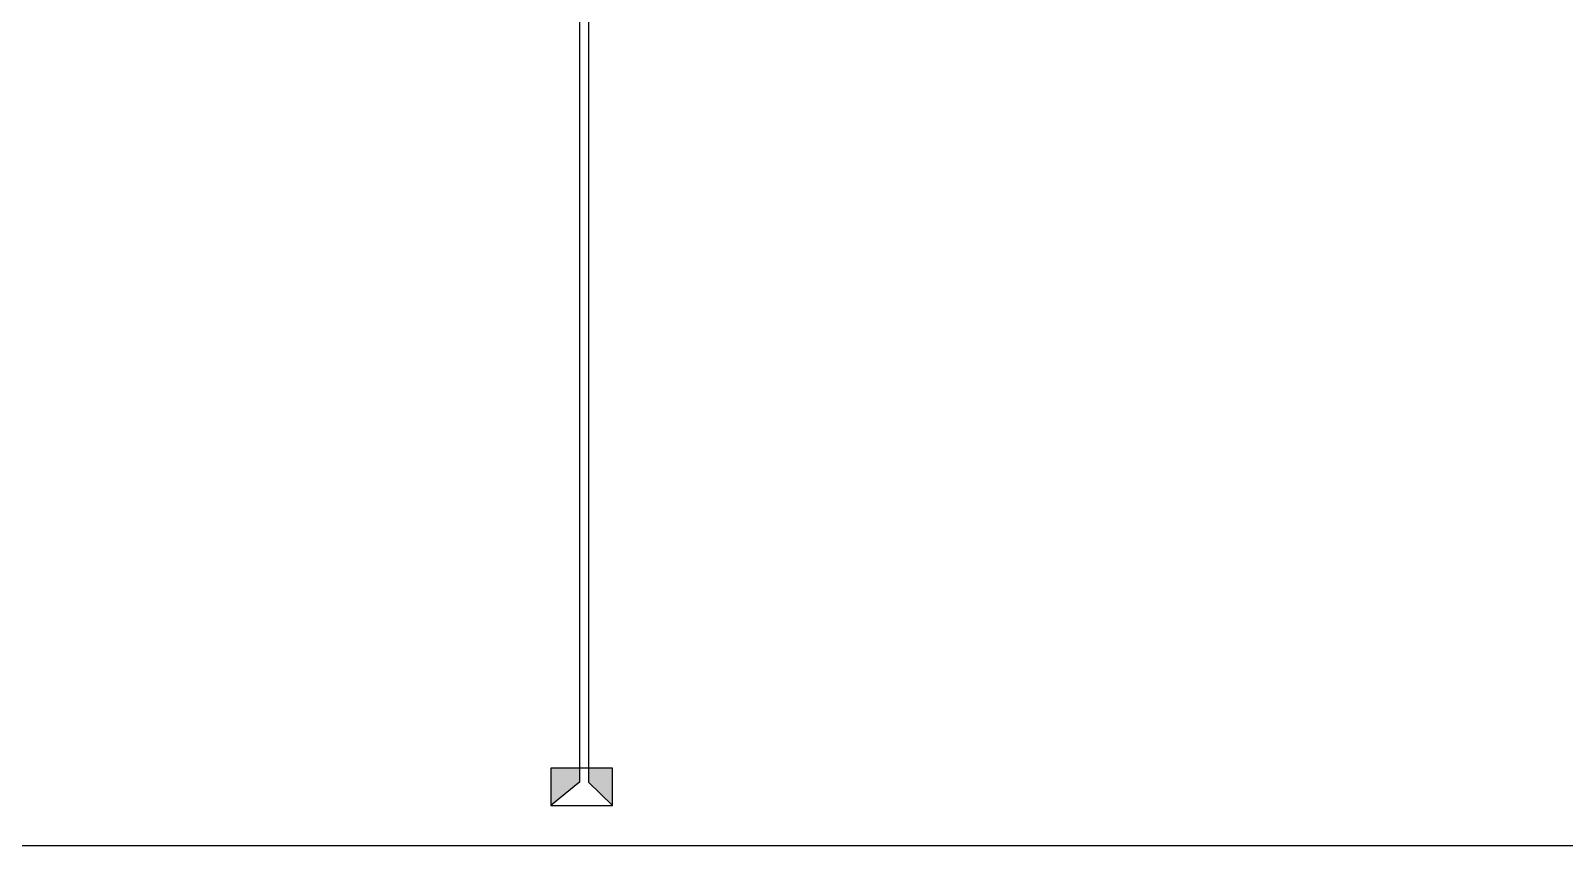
# Model space of a CAD drawing. Header units: metres. Extents: x 420822 to 421453, y 1458172 to 1458620.
# Drawn here: x 421384.114 to 421388.32, y 1458446.417 to 1458448.653 of the extents above; entities that cross this region are included whole.
import ezdxf

# ---------------------------------------------------------------- set-up
doc = ezdxf.new("R2010")
doc.units = ezdxf.units.M
doc.header["$MEASUREMENT"] = 0
doc.layers.add('Standard', color=7, linetype='CONTINUOUS')
doc.layers.add('TITLE1', color=222, linetype='CONTINUOUS')

# ---------------------------------------------------------------- blocks, each defined once
blk = doc.blocks.new('CCTV')
at = {"layer": 'Standard'}
h = blk.add_hatch(color=256, dxfattribs=at)
h.dxf.hatch_style = 1
h.paths.add_polyline_path([(0.338, 0.41), (0.076, 0.41), (0.076, 0.254), (0.338, 0)])
h.paths.add_polyline_path([(-0.024, 0.41), (-0.338, 0.41), (-0.338, 0), (-0.024, 0.254)])
for p, q in [((-0.024, 16.141), (-0.024, 0.254)), ((0.076, 16.141), (0.076, 0.254)), ((0.338, 0.41), (-0.338, 0.41)), ((-0.338, 0.41), (-0.338, 0)), ((0.338, 0), (0.338, 0.41)), ((-0.024, 0.254), (-0.338, 0)), ((0.076, 0.254), (0.338, 0)), ((-0.338, 0), (0.338, 0))]:
    blk.add_line(p, q, dxfattribs=at)

msp = doc.modelspace()

# ---------------------------------------------------------------- linework, layer by layer
at = {"layer": 'TITLE1', "color": 6}
msp.add_line((421373.931, 1458446.4173), (421450.5426, 1458446.4173), dxfattribs=at)

# ---------------------------------------------------------------- block references
at = {"layer": 'Standard', "xscale": 0.25, "yscale": 0.25, "zscale": 0.25}
msp.add_blockref('CCTV', (421385.6249, 1458446.5268), dxfattribs=at)

doc.saveas('drawing.dxf')
